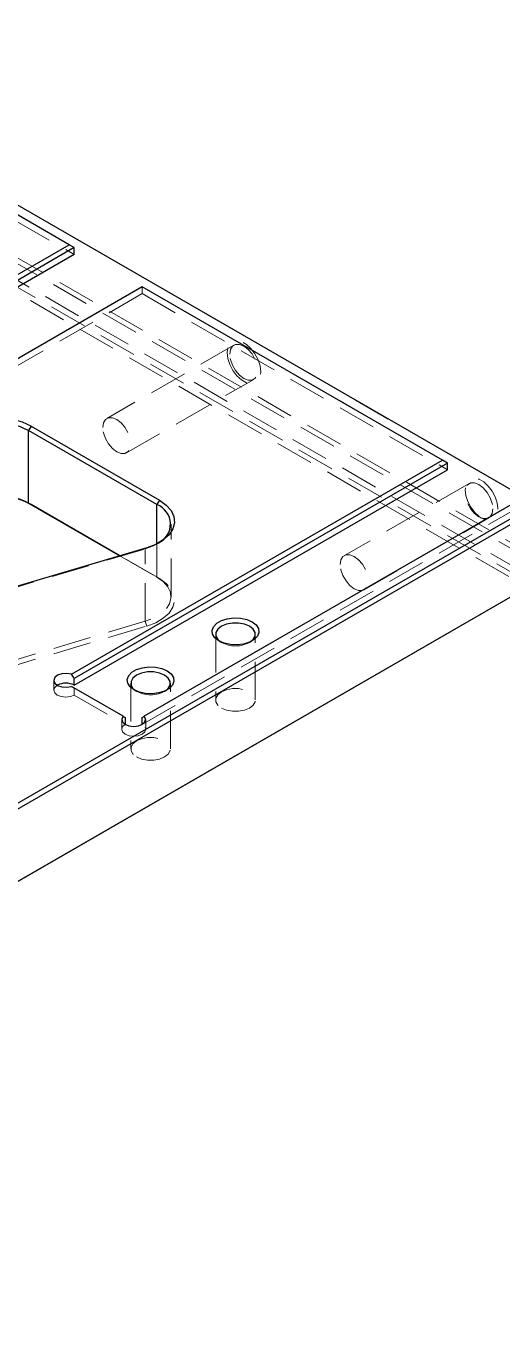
# Model space of a CAD drawing. Header units: millimetres. Extents: x 0 to 420, y 1 to 298.
# Drawn here: x 380.85 to 396.73, y 199.98 to 243.15 of the extents above; entities that cross this region are included whole.
import ezdxf

# ---------------------------------------------------------------- set-up
doc = ezdxf.new("R2010")
doc.units = ezdxf.units.MM
doc.linetypes.add('HIDDEN', pattern=[1.905, 1.27, -0.635])

msp = doc.modelspace()

# ---------------------------------------------------------------- linework, layer by layer
at = {"color": 7, "linetype": 'Continuous', "lineweight": 25}
for p, q in [((397.936354, 227.152604), (370.217768, 243.154203)), ((382.295152, 235.855568), (372.28252, 241.635737)), ((371.336111, 229.529048), (382.295152, 235.855568)), ((382.464858, 235.757583), (371.433992, 229.389599)), ((382.464858, 235.757583), (382.295152, 235.855568)), ((382.464858, 235.528951), (382.464858, 235.757583)), ((382.464858, 235.528951), (371.433992, 229.160968)), ((384.727599, 234.451346), (373.768558, 228.124826)), ((394.740231, 228.671176), (384.727599, 234.451346)), ((381.027501, 229.800787), (380.942648, 229.653818)), ((381.027501, 229.800787), (385.3069, 227.330343)), ((385.222047, 227.183374), (380.942648, 229.653818)), ((380.942648, 227.236857), (380.942648, 229.653818)), ((382.366977, 221.528248), (394.740231, 228.671176)), ((394.909937, 228.573191), (382.464858, 221.3888)), ((394.909937, 228.573191), (394.740231, 228.671176)), ((394.909937, 228.34456), (394.909937, 228.573191)), ((382.464858, 221.160168), (394.909937, 228.34456)), ((380.942648, 227.236857), (383.986612, 225.479614)), ((381.027501, 227.187857), (380.942648, 227.236857)), ((383.986594, 225.479608), (381.027501, 227.187857)), ((397.172679, 227.266954), (384.799424, 220.124026)), ((385.3069, 227.330343), (385.222047, 227.183374)), ((385.222047, 225.880338), (385.222047, 227.183374)), ((397.653511, 226.891391), (357.012545, 203.42986)), ((357.071123, 203.65963), (397.568659, 227.03836)), ((384.880063, 225.746045), (367.176068, 220.466635)), ((397.568659, 224.425429), (355.227104, 199.982171)), ((355.311957, 200.031171), (397.653511, 224.47443)), ((384.090089, 220.124026), (382.366977, 221.118758)), ((382.464858, 221.160168), (382.464858, 221.3888)), ((384.161914, 220.082547), (384.161914, 219.853969)), ((384.727599, 219.853969), (384.727599, 220.082547))]:
    msp.add_line(p, q, dxfattribs=at)
at = {"color": 7, "linetype": 'HIDDEN', "lineweight": 18}
for p, q in [((370.387474, 243.056218), (397.936354, 227.152588)), ((372.28252, 241.635721), (382.464858, 235.757583)), ((372.28252, 241.40709), (382.464858, 235.528951)), ((397.455521, 224.915327), (369.736936, 240.916926)), ((370.217768, 241.194505), (397.936354, 225.192906)), ((397.936354, 225.38886), (370.387474, 241.29249)), ((369.454093, 240.655623), (397.568659, 224.425429)), ((397.653511, 224.572399), (369.538946, 240.802592)), ((373.696734, 228.083346), (384.727599, 234.45133)), ((384.727599, 234.45133), (384.727599, 234.451346)), ((384.727599, 234.45133), (394.909937, 228.573191)), ((384.727599, 234.222698), (384.727599, 234.45133)), ((384.727599, 234.222698), (373.696734, 227.854715)), ((384.727599, 234.222698), (394.909937, 228.34456)), ((387.785714, 232.50471), (383.549098, 230.058964)), ((384.209044, 228.91578), (388.44566, 231.361526)), ((395.625551, 227.886781), (391.468694, 225.487079)), ((395.503062, 227.748189), (395.491998, 227.645432)), ((384.727599, 220.082547), (397.172679, 227.266938)), ((384.727599, 219.853916), (397.172679, 227.038307)), ((392.12864, 224.343894), (396.285497, 226.743597)), ((396.009707, 226.748638), (396.104225, 226.706832)), ((385.690676, 224.113286), (385.690676, 226.530247)), ((385.222047, 224.766413), (385.222047, 225.880338)), ((385.222231, 225.877227), (385.307097, 225.926235)), ((367.120994, 220.430198), (384.82499, 225.709608)), ((385.3069, 224.717412), (383.986594, 225.479608)), ((383.986612, 225.479614), (385.222047, 224.766413)), ((384.880063, 225.746045), (384.82499, 225.709608)), ((384.82499, 223.292647), (384.82499, 225.709608)), ((385.222047, 224.766413), (385.3069, 224.717412)), ((384.82499, 223.292647), (367.120994, 218.013237)), ((384.82499, 223.292647), (384.880063, 223.133114)), ((367.176068, 217.853704), (384.880063, 223.133114)), ((387.178869, 222.858281), (387.178869, 220.669952)), ((388.498869, 220.669952), (388.498869, 222.858281)), ((387.287236, 222.637919), (387.372103, 222.588911)), ((388.305636, 222.588911), (388.390502, 222.637919)), ((381.782015, 221.323503), (381.782015, 220.996887)), ((382.464858, 221.062237), (384.161914, 220.082547)), ((382.464858, 220.833605), (382.464858, 221.062237)), ((384.350442, 221.225465), (384.350442, 219.037136)), ((385.670442, 219.037136), (385.670442, 221.225465)), ((382.464858, 220.833605), (384.161914, 219.853916)), ((384.458809, 221.005103), (384.543676, 220.956094)), ((385.477208, 220.956094), (385.562075, 221.005103)), ((384.044757, 220.01725), (384.044757, 219.690634)), ((384.161914, 219.853969), (384.161914, 219.853916)), ((384.727599, 219.853916), (384.727599, 219.853969)), ((384.844757, 219.690634), (384.844757, 220.01725))]:
    msp.add_line(p, q, dxfattribs=at)
at = {"color": 7, "linetype": 'HIDDEN', "lineweight": 18, "flags": 128}
for points in [[(387.563098, 232.259078), (387.585725, 232.064278), (387.651776, 231.859135), (387.755897, 231.660267), (387.889655, 231.483786), (388.042213, 231.343989), (388.201211, 231.252201), (388.353769, 231.215859), (388.487527, 231.237907), (388.591648, 231.316558), (388.657698, 231.445441), (388.680326, 231.614115), (388.657698, 231.808914), (388.591648, 232.014058), (388.487527, 232.212925), (388.353769, 232.389407), (388.201211, 232.529204), (388.042213, 232.620992), (387.889655, 232.657334), (387.755897, 232.635286), (387.651776, 232.556634), (387.585725, 232.427751), (387.563098, 232.259078)], [(387.648996, 232.202533), (387.671838, 232.355881), (387.738126, 232.467847), (387.841373, 232.527469), (387.971472, 232.528912), (388.115687, 232.472035), (388.259902, 232.362405), (388.390001, 232.210753), (388.493247, 232.031925), (388.559536, 231.843424), (388.582377, 231.663703), (388.559536, 231.510355), (388.493247, 231.39839), (388.390001, 231.338767), (388.259902, 231.337324), (388.115687, 231.394201), (387.971472, 231.503831), (387.841373, 231.655483), (387.738126, 231.834312), (387.671838, 232.022812), (387.648996, 232.202533)], [(383.412381, 229.756787), (383.435222, 229.910135), (383.501511, 230.0221), (383.604757, 230.081723), (383.734856, 230.083166), (383.879071, 230.026289), (384.023287, 229.916659), (384.153385, 229.765007), (384.256632, 229.586178), (384.32292, 229.397678), (384.345762, 229.217957), (384.32292, 229.064609), (384.256632, 228.952644), (384.153385, 228.893021), (384.023287, 228.891578), (383.879071, 228.948455), (383.734856, 229.058085), (383.604757, 229.209737), (383.501511, 229.388566), (383.435222, 229.577066), (383.412381, 229.756787)], [(395.499387, 227.677555), (395.521339, 227.488577), (395.585415, 227.289565), (395.686425, 227.09664), (395.816186, 226.925432), (395.964185, 226.789813), (396.118431, 226.700768), (396.26643, 226.665512), (396.396191, 226.686901), (396.497201, 226.763202), (396.561277, 226.888234), (396.583229, 227.051867), (396.561277, 227.240845), (396.497201, 227.439857), (396.396191, 227.632782), (396.26643, 227.803989), (396.118431, 227.939609), (395.964185, 228.028654), (395.816186, 228.06391), (395.686425, 228.042521), (395.585415, 227.96622), (395.521339, 227.841188), (395.499387, 227.677555)], [(396.422215, 227.045774), (396.399373, 226.892426), (396.333085, 226.780461), (396.229838, 226.720838), (396.099739, 226.719395), (395.955524, 226.776272), (395.811309, 226.885902), (395.68121, 227.037554), (395.577964, 227.216383), (395.511675, 227.404883), (395.488834, 227.584604), (395.511675, 227.737952), (395.577964, 227.849917), (395.68121, 227.90954), (395.811309, 227.910983), (395.955524, 227.854106), (396.099739, 227.744476), (396.229838, 227.592824), (396.333085, 227.413995), (396.399373, 227.225495), (396.422215, 227.045774)], [(384.82499, 225.709608), (385.103732, 225.815315), (385.263129, 225.901731)], [(391.331977, 225.184901), (391.354818, 225.33825), (391.421107, 225.450215), (391.524353, 225.509838), (391.654452, 225.511281), (391.798667, 225.454404), (391.942882, 225.344773), (392.072981, 225.193122), (392.176228, 225.014293), (392.242516, 224.825792), (392.265358, 224.646072), (392.242516, 224.492723), (392.176228, 224.380758), (392.072981, 224.321136), (391.942882, 224.319692), (391.798667, 224.37657), (391.654452, 224.4862), (391.524353, 224.637852), (391.421107, 224.81668), (391.354818, 225.005181), (391.331977, 225.184901)], [(385.222047, 224.766413), (385.432009, 224.616827), (385.583694, 224.445364), (385.67051, 224.259472), (385.688686, 224.067229), (385.637431, 223.876987), (385.518974, 223.697012), (385.33846, 223.535123), (385.103732, 223.398354), (384.82499, 223.292647)], [(384.880063, 223.133114), (385.179711, 223.246749), (385.432043, 223.393776), (385.626096, 223.567807), (385.753438, 223.76128), (385.808536, 223.96579), (385.788997, 224.172451), (385.69567, 224.372284), (385.532609, 224.556608), (385.3069, 224.717412)], [(381.899218, 221.160195), (381.899172, 221.160168), (381.812463, 221.085254), (381.782015, 220.996887), (381.812463, 220.908519), (381.899172, 220.833605), (382.028942, 220.783549), (382.182015, 220.765972), (382.335088, 220.783549), (382.464858, 220.833605), (382.464858, 220.833605)], [(387.372179, 220.400537), (387.539235, 220.33047), (387.735622, 220.293633), (387.942116, 220.293633), (388.138503, 220.33047), (388.30556, 220.400537), (388.426934, 220.496977), (388.490744, 220.610349), (388.490744, 220.729555), (388.426934, 220.842927), (388.30556, 220.939367), (388.138503, 221.009434), (387.942116, 221.046271), (387.735622, 221.046271), (387.539235, 221.009434), (387.372179, 220.939367), (387.250805, 220.842927), (387.186995, 220.729555), (387.186995, 220.610349), (387.250805, 220.496977), (387.372179, 220.400537)], [(384.161914, 219.853916), (384.075205, 219.779001), (384.044757, 219.690634), (384.075205, 219.602267), (384.161914, 219.527352), (384.291683, 219.477296), (384.444757, 219.459719), (384.59783, 219.477296), (384.727599, 219.527352), (384.814308, 219.602267), (384.844757, 219.690634), (384.814308, 219.779001), (384.727599, 219.853916)], [(384.543752, 218.767721), (384.710808, 218.697654), (384.907195, 218.660817), (385.113689, 218.660817), (385.310076, 218.697654), (385.477133, 218.767721), (385.598506, 218.864161), (385.662316, 218.977533), (385.662316, 219.096739), (385.598506, 219.210111), (385.477133, 219.306551), (385.310076, 219.376618), (385.113689, 219.413455), (384.907195, 219.413455), (384.710808, 219.376618), (384.543752, 219.306551), (384.422378, 219.210111), (384.358568, 219.096739), (384.358568, 218.977533), (384.422378, 218.864161), (384.543752, 218.767721)]]:
    msp.add_lwpolyline(points, dxfattribs=at)
at = {"color": 7, "linetype": 'Continuous', "lineweight": 25, "flags": 128}
for points in [[(385.3069, 227.330343), (385.532609, 227.169538), (385.69567, 226.985215), (385.788997, 226.785382), (385.808536, 226.57872), (385.753438, 226.37421), (385.626096, 226.180737), (385.432043, 226.006706), (385.179711, 225.85968), (384.880063, 225.746045)], [(388.390413, 223.274666), (388.523459, 223.172065), (388.601044, 223.051981), (388.616882, 222.924143), (388.56969, 222.798908), (388.463291, 222.686421), (388.306306, 222.595795), (388.111451, 222.534372), (387.894514, 222.507129), (387.673068, 222.516272), (387.465055, 222.561061), (387.287326, 222.637867), (387.15428, 222.740468), (387.076695, 222.860552), (387.060857, 222.988389), (387.108048, 223.113625), (387.214447, 223.226112), (387.371433, 223.316738), (387.566287, 223.37816), (387.783225, 223.405403), (388.00467, 223.39626), (388.212683, 223.351472), (388.390413, 223.274666)], [(388.30556, 223.127696), (388.138503, 223.197764), (387.942116, 223.2346), (387.735622, 223.2346), (387.539235, 223.197764), (387.372179, 223.127696), (387.250805, 223.031256), (387.186995, 222.917885), (387.186995, 222.798678), (387.250805, 222.685307), (387.333219, 222.613415)], [(388.344519, 222.613415), (388.426934, 222.685307), (388.490744, 222.798678), (388.490744, 222.917885), (388.426934, 223.031256), (388.30556, 223.127696)], [(382.366977, 221.528248), (382.210154, 221.553846), (382.04866, 221.541208), (381.909302, 221.49243), (381.815215, 221.415612), (381.782015, 221.323503), (381.815215, 221.231395), (381.909302, 221.154576), (382.04866, 221.105799), (382.210154, 221.09316), (382.366977, 221.118758)], [(385.561985, 221.641849), (385.695032, 221.539248), (385.772617, 221.419165), (385.788455, 221.291327), (385.741263, 221.166092), (385.634864, 221.053605), (385.477879, 220.962979), (385.283024, 220.901556), (385.066087, 220.874313), (384.844641, 220.883456), (384.636628, 220.928245), (384.458899, 221.005051), (384.325852, 221.107652), (384.248268, 221.227735), (384.232429, 221.355573), (384.279621, 221.480808), (384.38602, 221.593296), (384.543006, 221.683921), (384.73786, 221.745344), (384.954798, 221.772587), (385.176243, 221.763444), (385.384256, 221.718655), (385.561985, 221.641849)], [(385.477133, 221.49488), (385.310076, 221.564948), (385.113689, 221.601784), (384.907195, 221.601784), (384.710808, 221.564948), (384.543752, 221.49488), (384.422378, 221.39844), (384.358568, 221.285068), (384.358568, 221.165862), (384.422378, 221.05249), (384.504792, 220.980599)], [(385.516092, 220.980599), (385.598506, 221.05249), (385.662316, 221.165862), (385.662316, 221.285068), (385.598506, 221.39844), (385.477133, 221.49488)], [(384.090089, 220.124026), (384.045748, 220.033494), (384.067641, 219.940266), (384.152134, 219.859817), (384.285203, 219.805501), (384.444757, 219.786335), (384.604311, 219.805501), (384.737379, 219.859817), (384.821873, 219.940266), (384.843766, 220.033494), (384.799424, 220.124026)]]:
    msp.add_lwpolyline(points, dxfattribs=at)
at = {"color": 7, "linetype": 'Continuous', "lineweight": 25}
for centre, radius, start, end in [((379.811277, 227.453484), 2.643678, 62.6096722, 117.3903278), ((379.811277, 227.47028), 2.459235, 62.6096722, 117.3903278), ((379.811277, 224.840554), 2.643678, 62.6096722, 117.3903278), ((379.811277, 225.053319), 2.459235, 62.6096722, 117.3903278), ((384.977182, 226.534045), 0.693964, 294.3335788, 69.3382894), ((382.182012, 220.614271), 0.614822, 62.6100242, 117.3845991)]:
    msp.add_arc(centre, radius, start, end, dxfattribs=at)
at = {"color": 7, "linetype": 'HIDDEN', "lineweight": 18}
for centre, start, end in [((387.838869, 223.43174), 238.2877311, 301.7122689), ((385.010442, 221.798924), 238.2877298, 301.7122703)]:
    msp.add_arc(centre, 0.961945, start, end, dxfattribs=at)
at = {"color": 7, "linetype": 'Continuous', "lineweight": 25}
for centre, major_axis, ratio, start_param, end_param in [((382.182015, 221.225518), (-0.282854, 0.489891), 0.577334631, 4.712348348, 5.017041002), ((384.444757, 219.919265), (0.4, -0.230953), 0.000070373, 3.622338794, 3.927031449), ((384.444757, 219.919265), (0.4, 0.230953), 0.000070373, 5.497746515, 5.802439169)]:
    msp.add_ellipse(centre, major_axis=major_axis, ratio=ratio, start_param=start_param, end_param=end_param, dxfattribs=at)
at = {"color": 7, "linetype": 'HIDDEN', "lineweight": 18}
msp.add_ellipse((382.182015, 221.225518), major_axis=(0.4, -0.230953), ratio=0.000070373, start_param=0.785438795, end_param=1.090131449, dxfattribs=at)

doc.saveas('drawing.dxf')
